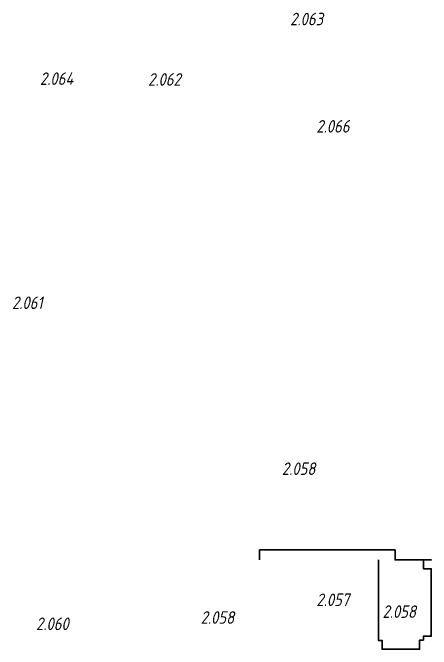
# Model space of a CAD drawing. Header units: millimetres. Extents: x -12989 to 629078, y -109036 to 555275.
# Drawn here: x -12103 to 11289, y -35792 to -232 of the extents above; entities that cross this region are included whole.
import ezdxf

# ---------------------------------------------------------------- set-up
doc = ezdxf.new("R2010")
doc.units = ezdxf.units.MM
doc.layers.add('Марки помещений', color=7, linetype='Continuous', lineweight=9)
doc.styles.add('ISOCPEUR_I_2', font='isocpeui.ttf', dxfattribs={"width": 0.85, "height": 2.3})

msp = doc.modelspace()

# ---------------------------------------------------------------- linework, layer by layer
at = {"lineweight": 30}
msp.add_lwpolyline([(1689.4529, -30787.3796), (1689.4529, -30237.4653), (8339.4529, -30237.4653), (9269.4529, -30237.4653), (9269.4529, -30797.4653), (11289.4529, -30797.4653), (10849.4529, -30797.4653), (10849.4529, -31297.4653), (11289.4529, -31297.4653), (11289.4529, -35067.4653), (10849.4529, -35067.4653), (10849.4529, -35280.0193), (10849.4529, -35067.4653), (10849.4529, -35280.0193), (10639.4529, -35280.0193), (10639.4529, -35792.2673), (8539.4529, -35792.2673), (8539.4529, -35297.4653), (8339.4529, -35297.4653), (8339.4529, -30797.4653)], dxfattribs=at)

# ---------------------------------------------------------------- texts
at = {"layer": 'Марки помещений', "color": 3, "char_height": 700, "attachment_point": 1, "style": 'ISOCPEUR_I_2'}
for s, insert, width in [('2.063', (3402.6016, -233.8968), 1368.524145), ('2.064', (-10581.261, -3563.3396), 817.72125), ('2.062', (-4538.2779, -3607.7468), 785.65375), ('2.066', (4866.1571, -6227.473), 785.65375), ('2.061', (-12145.5471, -16084.9919), 737.5525), ('2.057', (4870.1047, -32676.3963), 1231.217393), ('2.058', (8565.5205, -33338.3894), 767.079481), ('2.058', (-1597.8801, -33668.4576), 767.079481), ('2.060', (-10799.3783, -34020.9359), 785.65375)]:
    msp.add_mtext(s, dxfattribs=dict(at, insert=insert, width=width))
at = {"layer": 'Марки помещений', "insert": (2939.6822, -25355.341), "char_height": 700, "width": 785.65375, "attachment_point": 1, "style": 'ISOCPEUR_I_2'}
msp.add_mtext('2.058', dxfattribs=at)

doc.saveas('drawing.dxf')
